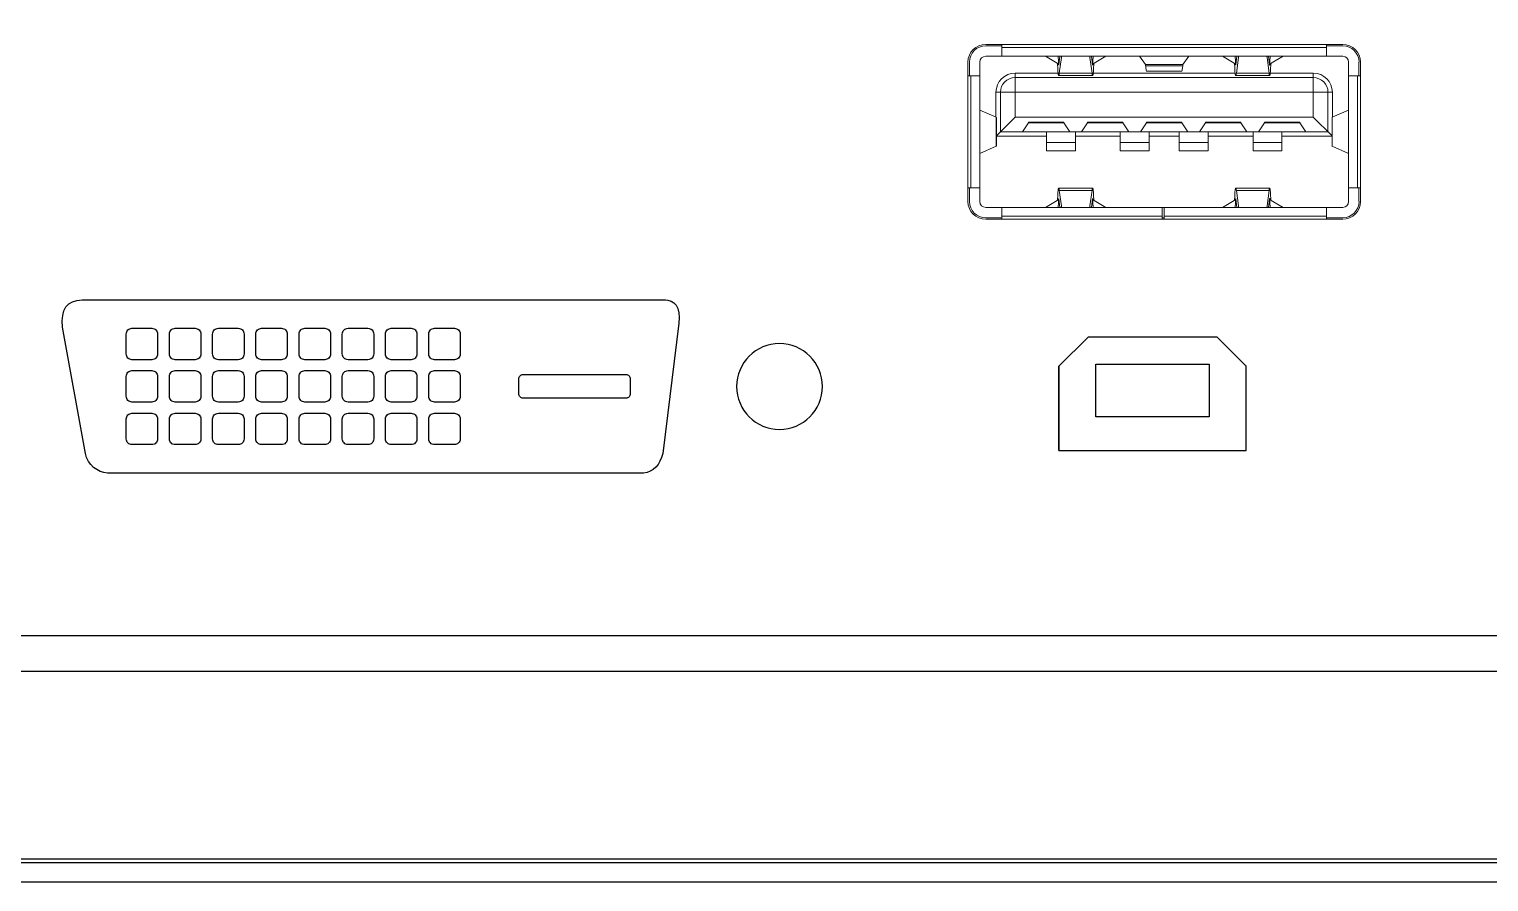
# Model space of a CAD drawing. Header units: millimetres. Extents: x -25459 to 1045457, y -66278 to 462905.
# Drawn here: x 652650.3 to 653123.5, y 34610.1 to 34886.5 of the extents above; entities that cross this region are included whole.
import ezdxf
from ezdxf.enums import TextEntityAlignment as Align

# ---------------------------------------------------------------- set-up
doc = ezdxf.new("R2010")
doc.units = ezdxf.units.MM
doc.layers.add('layer 1', color=7, linetype='Continuous')
doc.styles.add('ISOCPEUR', font='isocpeui.ttf', dxfattribs={"height": 250})

# ---------------------------------------------------------------- blocks, each defined once
blk = doc.blocks.new('*U69')
at = {"color": 0, "linetype": 'ByBlock', "lineweight": -2}
blk.add_line((174.5, 22.225), (625.5, 22.225), dxfattribs=at)
at = {"color": 0, "lineweight": -2, "style": 'ISOCPEUR', "oblique": 15, "flags": 8}
blk.add_attdef('НАИМЕНОВАНИЕ', text='', height=25, dxfattribs=at).set_placement((750, 10.425), align=Align.MIDDLE_LEFT)
blk = doc.blocks.new('SE2600 ОПЕРАТОР PRO')
at = {"lineweight": 0}
for p, q in [((8156.4, 952.9), (7750, 952.9)), ((7768.4, 951.2), (7750, 951.2)), ((7768.4, 939.5), (7768.4, 952.9)), ((8137.9, 949.6), (7768.4, 949.6)), ((8137.9, 939.5), (8137.9, 952.9)), ((8156.4, 951.2), (8137.9, 951.2)), ((7729.8, 932.8), (7729.8, 774.2)), ((7731.5, 932.8), (7731.5, 917.3)), ((7743.2, 774.2), (7743.2, 932.8)), ((7750, 939.5), (8156.4, 939.5)), ((7831.4, 931.6), (7817.9, 939.5)), ((7833.3, 930.6), (7833, 930.6)), ((7833.2, 929.7), (7834.5, 939.5)), ((7836.1, 937.9), (7833.8, 920.1)), ((7836.1, 937.9), (7836.1, 939.5)), ((7868.7, 937.9), (7868.7, 939.5)), ((7868.7, 937.9), (7871, 920.1)), ((7871.6, 929.7), (7870.3, 939.5)), ((7871.8, 930.6), (7871.5, 930.6)), ((7886.9, 939.5), (7873.4, 931.6)), ((7931.9, 930.1), (7925, 939.5)), ((7974.5, 930.1), (7981.3, 939.5)), ((8032.9, 931.6), (8019.4, 939.5)), ((8034.8, 930.6), (8034.5, 930.6)), ((8034.7, 929.7), (8036, 939.5)), ((8037.6, 937.9), (8035.3, 920.1)), ((8037.6, 937.9), (8037.6, 939.5)), ((8070.2, 937.9), (8070.2, 939.5)), ((8070.2, 937.9), (8072.5, 920.1)), ((8073.1, 929.7), (8071.9, 939.5)), ((8073.3, 930.6), (8073, 930.6)), ((8088.4, 939.5), (8074.9, 931.6)), ((8163.1, 774.2), (8163.1, 932.8)), ((8174.8, 917.3), (8174.8, 932.8)), ((8176.5, 774.2), (8176.5, 932.8)), ((7729.8, 917.3), (7743.2, 917.3)), ((7733.2, 917.3), (7733.2, 789.7)), ((7783.5, 920.3), (7832.4, 920.3)), ((7783.5, 870.3), (7783.5, 920.3)), ((7783.5, 915.3), (8122.8, 915.3)), ((7871.7, 917.6), (7833.1, 917.6)), ((7871, 920.1), (7833.8, 920.1)), ((7872.4, 920.3), (8033.9, 920.3)), ((7974.5, 930.1), (7931.9, 930.1)), ((7974.2, 928.7), (7932.1, 928.7)), ((7933.1, 922.7), (7973.2, 922.7)), ((8073.2, 917.6), (8034.6, 917.6)), ((8072.5, 920.1), (8035.3, 920.1)), ((8073.9, 920.3), (8122.8, 920.3)), ((8122.8, 870.3), (8122.8, 920.3)), ((8163.1, 917.3), (8176.5, 917.3)), ((8173.1, 789.7), (8173.1, 917.3)), ((7761.7, 898.5), (8144.6, 898.5)), ((7761.7, 870), (7761.7, 898.5)), ((7766.8, 853.5), (7766.8, 898.5)), ((8139.6, 898.5), (8139.6, 853.5)), ((8144.6, 898.5), (8144.6, 870)), ((7761.9, 870), (7743.2, 878.2)), ((7761.9, 837), (7761.9, 870)), ((7762.1, 848.8), (7783.5, 870.3)), ((7762.1, 869.9), (7762.1, 837.1)), ((8122.8, 870.3), (7783.5, 870.3)), ((7798.7, 864.5), (7839, 864.5)), ((7798.7, 863.6), (7798.7, 864.5)), ((7800.3, 864.5), (7800.3, 863.6)), ((7807.1, 864.5), (7807.1, 863.6)), ((7830.6, 864.5), (7830.6, 863.6)), ((7837.3, 864.5), (7837.3, 863.6)), ((7839, 864.5), (7839, 863.6)), ((7865.8, 864.5), (7906.1, 864.5)), ((7865.8, 863.6), (7865.8, 864.5)), ((7867.5, 864.5), (7867.5, 863.6)), ((7874.2, 864.5), (7874.2, 863.6)), ((7897.7, 864.5), (7897.7, 863.6)), ((7904.5, 864.5), (7904.5, 863.6)), ((7906.1, 864.5), (7906.1, 863.6)), ((7933, 864.5), (7973.3, 864.5)), ((7933, 863.6), (7933, 864.5)), ((7934.7, 864.5), (7934.7, 863.6)), ((7941.4, 864.5), (7941.4, 863.6)), ((7964.9, 864.5), (7964.9, 863.6)), ((7971.6, 864.5), (7971.6, 863.6)), ((7973.3, 864.5), (7973.3, 863.6)), ((8000.2, 864.5), (8040.5, 864.5)), ((8000.2, 863.6), (8000.2, 864.5)), ((8001.9, 864.5), (8001.9, 863.6)), ((8008.6, 864.5), (8008.6, 863.6)), ((8032.1, 864.5), (8032.1, 863.6)), ((8038.8, 864.5), (8038.8, 863.6)), ((8040.5, 864.5), (8040.5, 863.6)), ((8067.4, 864.5), (8107.7, 864.5)), ((8067.4, 863.6), (8067.4, 864.5)), ((8069, 864.5), (8069, 863.6)), ((8075.7, 864.5), (8075.7, 863.6)), ((8099.3, 864.5), (8099.3, 863.6)), ((8106, 864.5), (8106, 863.6)), ((8107.7, 864.5), (8107.7, 863.6)), ((8122.8, 870.3), (8144.3, 848.8)), ((8144.3, 837.1), (8144.3, 869.9)), ((8144.4, 870), (8163.1, 878.2)), ((8144.4, 837), (8144.4, 870)), ((7819.1, 848.5), (7762.1, 848.5)), ((8139.6, 853.5), (7766.8, 853.5)), ((7791.9, 853.5), (7798.7, 863.6)), ((7798.7, 863.6), (7839, 863.6)), ((7819.1, 853.5), (7819.1, 831.7)), ((7839, 863.6), (7845.7, 853.5)), ((7852.1, 831.7), (7852.1, 853.5)), ((7852.1, 848.5), (7903.1, 848.5)), ((7859.1, 853.5), (7865.8, 863.6)), ((7867.5, 863.6), (7865.8, 863.6)), ((7867.5, 863.6), (7904.5, 863.6)), ((7903.1, 853.5), (7903.1, 831.7)), ((7906.1, 863.6), (7904.5, 863.6)), ((7906.1, 863.6), (7912.9, 853.5)), ((7926.3, 853.5), (7933, 863.6)), ((7934.7, 863.6), (7933, 863.6)), ((7934.7, 863.6), (7971.6, 863.6)), ((7936, 831.7), (7936, 853.5)), ((7936, 848.5), (7970.3, 848.5)), ((7970.3, 853.5), (7970.3, 831.7)), ((7973.3, 863.6), (7971.6, 863.6)), ((7973.3, 863.6), (7980, 853.5)), ((7993.5, 853.5), (8000.2, 863.6)), ((8001.9, 863.6), (8000.2, 863.6)), ((8001.9, 863.6), (8038.8, 863.6)), ((8003.2, 831.7), (8003.2, 853.5)), ((8003.2, 848.5), (8054.3, 848.5)), ((8040.5, 863.6), (8038.8, 863.6)), ((8040.5, 863.6), (8047.2, 853.5)), ((8054.3, 853.5), (8054.3, 831.7)), ((8060.6, 853.5), (8067.4, 863.6)), ((8067.4, 863.6), (8107.7, 863.6)), ((8087.2, 831.7), (8087.2, 853.5)), ((8144.3, 848.5), (8087.2, 848.5)), ((8107.7, 863.6), (8114.4, 853.5)), ((7761.9, 837), (7743.2, 828.8)), ((7819.1, 841.5), (7852.1, 841.5)), ((7852.1, 831.7), (7819.1, 831.7)), ((7903.1, 841.5), (7936, 841.5)), ((7936, 831.7), (7903.1, 831.7)), ((7970.3, 841.5), (8003.2, 841.5)), ((8003.2, 831.7), (7970.3, 831.7)), ((8054.3, 841.5), (8087.2, 841.5)), ((8087.2, 831.7), (8054.3, 831.7)), ((8144.4, 837), (8163, 828.8)), ((7729.8, 789.7), (7743.2, 789.7)), ((7731.5, 789.7), (7731.5, 774.2)), ((7833.1, 789.3), (7871.7, 789.3)), ((7871, 786.9), (7833.8, 786.9)), ((7836.1, 769.1), (7833.8, 786.9)), ((7868.7, 769.1), (7871, 786.9)), ((8034.6, 789.3), (8073.2, 789.3)), ((8072.5, 786.9), (8035.3, 786.9)), ((8037.6, 769.1), (8035.3, 786.9)), ((8070.2, 769.1), (8072.5, 786.9)), ((8163.1, 789.7), (8176.5, 789.7)), ((8174.8, 774.2), (8174.8, 789.7)), ((7750, 767.5), (8156.4, 767.5)), ((7768.4, 754.1), (7768.4, 767.5)), ((7831.4, 775.4), (7817.9, 767.5)), ((7833.3, 776.4), (7833, 776.4)), ((7833.2, 777.3), (7834.5, 767.5)), ((7836.1, 769.1), (7836.1, 767.5)), ((7868.7, 769.1), (7868.7, 767.5)), ((7871.6, 777.3), (7870.3, 767.5)), ((7871.8, 776.4), (7871.5, 776.4)), ((7873.4, 775.4), (7886.9, 767.5)), ((7950.8, 754.1), (7950.8, 767.5)), ((7953.2, 754.1), (7953.2, 767.5)), ((8032.9, 775.4), (8019.4, 767.5)), ((8034.8, 776.4), (8034.5, 776.4)), ((8034.7, 777.3), (8036, 767.5)), ((8037.6, 769.1), (8037.6, 767.5)), ((8070.2, 769.1), (8070.2, 767.5)), ((8073.1, 777.3), (8071.9, 767.5)), ((8073.3, 776.4), (8073, 776.4)), ((8074.9, 775.4), (8088.4, 767.5)), ((8137.9, 754.1), (8137.9, 767.5)), ((7750, 755.8), (7768.4, 755.8)), ((7750, 754.1), (8156.4, 754.1)), ((7768.4, 757.4), (7950.8, 757.4)), ((7950.8, 755.8), (7953.2, 755.8)), ((7953.2, 757.4), (8137.9, 757.4)), ((8137.9, 755.8), (8156.4, 755.8))]:
    blk.add_line(p, q, dxfattribs=at)
at = {"color": 7}
for p, q in [((7866.6, 619.9), (7833.3, 586.7)), ((8013.3, 619.9), (7866.6, 619.9)), ((8046.6, 586.7), (8013.3, 619.9)), ((7833.3, 586.7), (7833.3, 490.9)), ((7833.3, 490.9), (7833.3, 586.7)), ((8046.6, 490.9), (8046.6, 586.7)), ((7833.3, 490.9), (8046.6, 490.9)), ((16273.8, 25.6), (722, 25.6)), ((4109.6, 0), (7497.2, 0)), ((7497.2, 0), (10884.8, 0))]:
    blk.add_line(p, q, dxfattribs=at)
for points in [[(11237.7, 1526), (11237.7, 254.5, -0.414214), (11222.7, 239.5), (5591.1, 239.5, -0.414214), (5576.1, 254.5), (5576.1, 1526)], [(11196.8, 1499.6), (11196.8, 294.8, -0.414214), (11181.8, 279.8), (5624, 279.8, -0.414214), (5609, 294.8), (5609, 1499.6)]]:
    blk.add_lwpolyline(points, format="xyb", dxfattribs=at)
at = {"lineweight": -3}
for points in [[(6771.8, 623.4, -0.414214), (6778.3, 629.9), (6800.9, 629.9, -0.414214), (6807.4, 623.4), (6807.4, 600.7, -0.414214), (6800.9, 594.2), (6778.3, 594.2, -0.414214), (6771.8, 600.7)], [(6820.9, 623.4, -0.414214), (6827.4, 629.9), (6850.1, 629.9, -0.414214), (6856.6, 623.4), (6856.6, 600.7, -0.414214), (6850.1, 594.2), (6827.4, 594.2, -0.414214), (6820.9, 600.7)], [(6870.1, 623.4, -0.414214), (6876.6, 629.9), (6899.3, 629.9, -0.414214), (6905.8, 623.4), (6905.8, 600.7, -0.414214), (6899.3, 594.2), (6876.6, 594.2, -0.414214), (6870.1, 600.7)], [(6919.3, 623.4, -0.414214), (6925.8, 629.9), (6948.5, 629.9, -0.414214), (6955, 623.4), (6955, 600.7, -0.414214), (6948.5, 594.2), (6925.8, 594.2, -0.414214), (6919.3, 600.7)], [(6968.5, 623.4, -0.414214), (6975, 629.9), (6997.7, 629.9, -0.414214), (7004.2, 623.4), (7004.2, 600.7, -0.414214), (6997.7, 594.2), (6975, 594.2, -0.414214), (6968.5, 600.7)], [(7017.7, 623.4, -0.414214), (7024.2, 629.9), (7046.9, 629.9, -0.414214), (7053.4, 623.4), (7053.4, 600.7, -0.414214), (7046.9, 594.2), (7024.2, 594.2, -0.414214), (7017.7, 600.7)], [(7066.9, 623.4, -0.414214), (7073.4, 629.9), (7096.1, 629.9, -0.414214), (7102.6, 623.4), (7102.6, 600.7, -0.414214), (7096.1, 594.2), (7073.4, 594.2, -0.414214), (7066.9, 600.7)], [(7116.1, 623.4, -0.414214), (7122.6, 629.9), (7145.3, 629.9, -0.414214), (7151.8, 623.4), (7151.8, 600.7, -0.414214), (7145.3, 594.2), (7122.6, 594.2, -0.414214), (7116.1, 600.7)], [(6771.8, 575.2, -0.414214), (6778.3, 581.7), (6800.9, 581.7, -0.414214), (6807.4, 575.2), (6807.4, 552.5, -0.414214), (6800.9, 546), (6778.3, 546, -0.414214), (6771.8, 552.5)], [(6820.9, 575.2, -0.414214), (6827.4, 581.7), (6850.1, 581.7, -0.414214), (6856.6, 575.2), (6856.6, 552.5, -0.414214), (6850.1, 546), (6827.4, 546, -0.414214), (6820.9, 552.5)], [(6870.1, 575.2, -0.414214), (6876.6, 581.7), (6899.3, 581.7, -0.414214), (6905.8, 575.2), (6905.8, 552.5, -0.414214), (6899.3, 546), (6876.6, 546, -0.414214), (6870.1, 552.5)], [(6919.3, 575.2, -0.414214), (6925.8, 581.7), (6948.5, 581.7, -0.414214), (6955, 575.2), (6955, 552.5, -0.414214), (6948.5, 546), (6925.8, 546, -0.414214), (6919.3, 552.5)], [(6968.5, 575.2, -0.414214), (6975, 581.7), (6997.7, 581.7, -0.414214), (7004.2, 575.2), (7004.2, 552.5, -0.414214), (6997.7, 546), (6975, 546, -0.414214), (6968.5, 552.5)], [(7017.7, 575.2, -0.414214), (7024.2, 581.7), (7046.9, 581.7, -0.414214), (7053.4, 575.2), (7053.4, 552.5, -0.414214), (7046.9, 546), (7024.2, 546, -0.414214), (7017.7, 552.5)], [(7066.9, 575.2, -0.414214), (7073.4, 581.7), (7096.1, 581.7, -0.414214), (7102.6, 575.2), (7102.6, 552.5, -0.414214), (7096.1, 546), (7073.4, 546, -0.414214), (7066.9, 552.5)], [(7116.1, 575.2, -0.414214), (7122.6, 581.7), (7145.3, 581.7, -0.414214), (7151.8, 575.2), (7151.8, 552.5, -0.414214), (7145.3, 546), (7122.6, 546, -0.414214), (7116.1, 552.5)], [(7218.5, 572.3, -0.414214), (7223.5, 577.3), (7340.5, 577.3, -0.414214), (7345.5, 572.3), (7345.5, 555.4, -0.414214), (7340.5, 550.4), (7223.5, 550.4, -0.414214), (7218.5, 555.4)], [(6771.8, 526.7, -0.414214), (6778.3, 533.2), (6800.9, 533.2, -0.414214), (6807.4, 526.7), (6807.4, 504, -0.414214), (6800.9, 497.5), (6778.3, 497.5, -0.414214), (6771.8, 504)], [(6820.9, 526.7, -0.414214), (6827.4, 533.2), (6850.1, 533.2, -0.414214), (6856.6, 526.7), (6856.6, 504, -0.414214), (6850.1, 497.5), (6827.4, 497.5, -0.414214), (6820.9, 504)], [(6870.1, 526.7, -0.414214), (6876.6, 533.2), (6899.3, 533.2, -0.414214), (6905.8, 526.7), (6905.8, 504, -0.414214), (6899.3, 497.5), (6876.6, 497.5, -0.414214), (6870.1, 504)], [(6919.3, 526.7, -0.414214), (6925.8, 533.2), (6948.5, 533.2, -0.414214), (6955, 526.7), (6955, 504, -0.414214), (6948.5, 497.5), (6925.8, 497.5, -0.414214), (6919.3, 504)], [(6968.5, 526.7, -0.414214), (6975, 533.2), (6997.7, 533.2, -0.414214), (7004.2, 526.7), (7004.2, 504, -0.414214), (6997.7, 497.5), (6975, 497.5, -0.414214), (6968.5, 504)], [(7017.7, 526.7, -0.414214), (7024.2, 533.2), (7046.9, 533.2, -0.414214), (7053.4, 526.7), (7053.4, 504, -0.414214), (7046.9, 497.5), (7024.2, 497.5, -0.414214), (7017.7, 504)], [(7066.9, 526.7, -0.414214), (7073.4, 533.2), (7096.1, 533.2, -0.414214), (7102.6, 526.7), (7102.6, 504, -0.414214), (7096.1, 497.5), (7073.4, 497.5, -0.414214), (7066.9, 504)], [(7116.1, 526.7, -0.414214), (7122.6, 533.2), (7145.3, 533.2, -0.414214), (7151.8, 526.7), (7151.8, 504, -0.414214), (7145.3, 497.5), (7122.6, 497.5, -0.414214), (7116.1, 504)]]:
    blk.add_lwpolyline(points, format="xyb", close=True, dxfattribs=at)
at = {"color": 7}
blk.add_lwpolyline([(7875.4, 589.2), (8004.5, 589.2), (8004.5, 529.1), (7875.4, 529.1)], close=True, dxfattribs=at)
at = {"lineweight": 0}
for centre, radius, start, end in [((7750, 932.8), 20.2, 90, 180), ((7750, 932.8), 18.5, 90, 180), ((8156.4, 932.8), 20.2, 0, 90), ((8156.4, 932.8), 18.5, 0, 90), ((7750, 932.8), 6.72, 90, 180), ((8156.4, 932.8), 6.72, 0, 90), ((7783.5, 898.5), 21.8, 90, 180), ((7783.5, 898.5), 16.8, 90, 180), ((8122.8, 898.5), 21.8, 0, 90), ((8122.8, 898.5), 16.8, 0, 90), ((7750, 774.2), 20.2, 180, 270), ((7750, 774.2), 18.5, 180, 270), ((7750, 774.2), 6.72, 180, 270), ((8156.4, 774.2), 20.2, 270, 0), ((8156.4, 774.2), 18.5, 270, 0), ((8156.4, 774.2), 6.72, 270, 0)]:
    blk.add_arc(centre, radius, start, end, dxfattribs=at)
for centre, major_axis, ratio, start_param, end_param in [((7831.4, 924.9), (0, 18.5), 0.089794, -1.258252, -0.65956), ((7846.1, 937.3), (10.1, 0), 0.700208, 2.821293, 3.052039), ((7858.7, 937.3), (10.1, 0), 0.700208, 0.089554, 0.3203), ((7873.4, 924.9), (0, 18.5), 0.089794, 0.659644, 1.258252), ((8032.9, 924.9), (0, 18.5), 0.089794, -1.258252, -0.65956), ((8047.7, 937.3), (10.1, 0), 0.700208, 2.821292, 3.052039), ((8060.2, 937.3), (10.1, 0), 0.700208, 0.089554, 0.3203), ((8074.9, 924.9), (0, 18.5), 0.089794, 0.659644, 1.258252), ((7931.8, 926.8), (0, 3.36), 0.089794, -0.982382, -0.122173), ((7933.1, 936.1), (0, 13.4), 0.089794, -4.123975, -3.14159), ((7973.2, 936.1), (0, 13.4), 0.089794, -3.141596, -2.15921), ((7974.5, 926.8), (0, 3.36), 0.089794, 0.122173, 0.982382), ((7748.6, 869.9), (13.4, 0), 0.061704, 0, 0.139626), ((8157.7, 869.9), (13.4, 0), 0.061704, 3.001966, 3.14159), ((7748.6, 837.1), (13.4, 0), 0.061704, -0.139626, -0.000003), ((8157.7, 837.1), (13.4, 0), 0.061704, 3.141592, 3.281219), ((7831.4, 782.1), (0, 18.5), 0.089794, -2.481949, -1.883341), ((7846.1, 769.7), (10.1, 0), 0.700208, -3.052039, -2.821296), ((7858.7, 769.7), (10.1, 0), 0.700208, -0.3203, -0.089554), ((7873.4, 782.1), (0, 18.5), 0.089794, -4.399845, -3.801153), ((8032.9, 782.1), (0, 18.5), 0.089794, -2.481949, -1.883341), ((8047.7, 769.7), (10.1, 0), 0.700208, -3.052039, -2.821292), ((8060.2, 769.7), (10.1, 0), 0.700208, -0.3203, -0.089554), ((8074.9, 782.1), (0, 18.5), 0.089794, -4.399845, -3.801153)]:
    blk.add_ellipse(centre, major_axis=major_axis, ratio=ratio, start_param=start_param, end_param=end_param, dxfattribs=at)
for points, knots in [([(7831.4, 931.6), (7831.5, 931.6), (7831.5, 931.4), (7831.7, 931), (7831.8, 930.1), (7831.9, 928.6), (7832, 927.6), (7832, 927)], [0, 0, 0, 0, 0.033333, 0.09511, 0.304824, 0.615395, 1, 1, 1, 1]), ([(7833.1, 929.4), (7833.1, 929.4), (7833.1, 929.6), (7833, 929.8), (7833, 930.1), (7833, 930.4), (7833, 930.6)], [0, 0, 0, 0, 0.079939, 0.285169, 0.602461, 1, 1, 1, 1]), ([(7871.7, 929.4), (7871.7, 929.4), (7871.7, 929.6), (7871.8, 929.8), (7871.8, 930.1), (7871.8, 930.4), (7871.8, 930.6)], [0, 0, 0, 0, 0.087457, 0.285994, 0.600114, 1, 1, 1, 1]), ([(7873.4, 931.6), (7873.2, 931.5), (7873.2, 931), (7873, 930.1), (7872.9, 928.6), (7872.8, 927.6), (7872.8, 927)], [0, 0, 0, 0, 0.094086, 0.304134, 0.615121, 1, 1, 1, 1]), ([(8032.9, 931.6), (8033, 931.6), (8033.1, 931.4), (8033.2, 931), (8033.3, 930.1), (8033.4, 928.6), (8033.5, 927.6), (8033.5, 927)], [0, 0, 0, 0, 0.033333, 0.09511, 0.304824, 0.615395, 1, 1, 1, 1]), ([(8034.6, 929.4), (8034.6, 929.4), (8034.6, 929.6), (8034.5, 929.8), (8034.5, 930.1), (8034.5, 930.4), (8034.5, 930.6)], [0, 0, 0, 0, 0.079939, 0.285169, 0.602461, 1, 1, 1, 1]), ([(8073.2, 929.4), (8073.2, 929.4), (8073.3, 929.6), (8073.3, 929.8), (8073.3, 930.1), (8073.3, 930.4), (8073.3, 930.6)], [0, 0, 0, 0, 0.087457, 0.285994, 0.600114, 1, 1, 1, 1]), ([(8074.9, 931.6), (8074.8, 931.5), (8074.7, 931), (8074.5, 930.1), (8074.4, 928.6), (8074.4, 927.6), (8074.3, 927)], [0, 0, 0, 0, 0.094086, 0.304134, 0.615121, 1, 1, 1, 1]), ([(7833.1, 917.7), (7833, 917.7), (7832.9, 917.9), (7832.7, 918.4), (7832.5, 919.2), (7832.3, 920.8), (7832.1, 923.5), (7832, 925.7), (7832, 927)], [0, 0, 0, 0, 0.026066, 0.081228, 0.168713, 0.287009, 0.60232, 1, 1, 1, 1]), ([(7833.2, 929.7), (7833.2, 929.6), (7833.2, 929.6), (7833.2, 929.4), (7833.1, 929.4)], [0, 0, 0, 0, 0.716984, 1, 1, 1, 1]), ([(7833.8, 920.1), (7833.7, 919.5), (7833.6, 918.7), (7833.4, 917.9), (7833.2, 917.7), (7833.1, 917.7)], [0, 0, 0, 0, 0.71611, 0.907011, 1, 1, 1, 1]), ([(7871, 920.1), (7871.1, 919.5), (7871.2, 918.7), (7871.4, 917.9), (7871.6, 917.6), (7871.7, 917.6)], [0, 0, 0, 0, 0.713212, 0.906589, 1, 1, 1, 1]), ([(7871.6, 929.7), (7871.6, 929.6), (7871.6, 929.6), (7871.6, 929.4), (7871.7, 929.4)], [0, 0, 0, 0, 0.729236, 1, 1, 1, 1]), ([(7871.7, 917.6), (7871.8, 917.6), (7871.9, 917.9), (7872.1, 918.4), (7872.3, 919.2), (7872.5, 920.8), (7872.7, 923.5), (7872.8, 925.7), (7872.8, 927)], [0, 0, 0, 0, 0.026485, 0.081975, 0.169176, 0.286899, 0.602659, 1, 1, 1, 1]), ([(8034.6, 917.7), (8034.6, 917.7), (8034.4, 917.9), (8034.2, 918.4), (8034.1, 919.2), (8033.8, 920.8), (8033.6, 923.5), (8033.5, 925.7), (8033.5, 927)], [0, 0, 0, 0, 0.026066, 0.081228, 0.168713, 0.287009, 0.60232, 1, 1, 1, 1]), ([(8034.7, 929.7), (8034.7, 929.6), (8034.7, 929.6), (8034.7, 929.4), (8034.6, 929.4)], [0, 0, 0, 0, 0.716984, 1, 1, 1, 1]), ([(8035.3, 920.1), (8035.3, 919.5), (8035.1, 918.7), (8034.9, 917.9), (8034.7, 917.7), (8034.6, 917.7)], [0, 0, 0, 0, 0.71611, 0.907011, 1, 1, 1, 1]), ([(8072.5, 920.1), (8072.6, 919.5), (8072.7, 918.7), (8072.9, 917.9), (8073.1, 917.6), (8073.2, 917.6)], [0, 0, 0, 0, 0.713212, 0.906589, 1, 1, 1, 1]), ([(8073.1, 929.7), (8073.1, 929.6), (8073.1, 929.6), (8073.2, 929.4), (8073.2, 929.4)], [0, 0, 0, 0, 0.729236, 1, 1, 1, 1]), ([(8073.2, 917.6), (8073.3, 917.6), (8073.5, 917.9), (8073.6, 918.4), (8073.8, 919.2), (8074, 920.8), (8074.2, 923.5), (8074.3, 925.7), (8074.3, 927)], [0, 0, 0, 0, 0.026485, 0.081975, 0.169176, 0.286899, 0.602659, 1, 1, 1, 1]), ([(7833.1, 789.3), (7833, 789.3), (7832.9, 789.1), (7832.7, 788.6), (7832.5, 787.8), (7832.3, 786.2), (7832.1, 783.5), (7832, 781.3), (7832, 780)], [0, 0, 0, 0, 0.026485, 0.081975, 0.169176, 0.286899, 0.602659, 1, 1, 1, 1]), ([(7833.8, 786.9), (7833.7, 787.5), (7833.6, 788.3), (7833.4, 789.1), (7833.2, 789.3), (7833.1, 789.3)], [0, 0, 0, 0, 0.713212, 0.906589, 1, 1, 1, 1]), ([(7871, 786.9), (7871.1, 787.5), (7871.2, 788.3), (7871.4, 789.1), (7871.6, 789.3), (7871.7, 789.3)], [0, 0, 0, 0, 0.71611, 0.907011, 1, 1, 1, 1]), ([(7871.7, 789.3), (7871.8, 789.3), (7871.9, 789.1), (7872.1, 788.6), (7872.3, 787.8), (7872.5, 786.2), (7872.7, 783.5), (7872.8, 781.3), (7872.8, 780)], [0, 0, 0, 0, 0.026066, 0.081228, 0.168713, 0.287009, 0.60232, 1, 1, 1, 1]), ([(8034.6, 789.3), (8034.6, 789.3), (8034.4, 789.1), (8034.2, 788.6), (8034.1, 787.8), (8033.8, 786.2), (8033.6, 783.5), (8033.5, 781.3), (8033.5, 780)], [0, 0, 0, 0, 0.026485, 0.081975, 0.169176, 0.286899, 0.602659, 1, 1, 1, 1]), ([(8035.3, 786.9), (8035.3, 787.5), (8035.1, 788.3), (8034.9, 789.1), (8034.7, 789.3), (8034.6, 789.3)], [0, 0, 0, 0, 0.713212, 0.906589, 1, 1, 1, 1]), ([(8072.5, 786.9), (8072.6, 787.5), (8072.7, 788.3), (8072.9, 789.1), (8073.1, 789.3), (8073.2, 789.3)], [0, 0, 0, 0, 0.71611, 0.907011, 1, 1, 1, 1]), ([(8073.2, 789.3), (8073.3, 789.3), (8073.5, 789.1), (8073.6, 788.6), (8073.8, 787.8), (8074, 786.2), (8074.2, 783.5), (8074.3, 781.3), (8074.3, 780)], [0, 0, 0, 0, 0.026066, 0.081228, 0.168713, 0.287009, 0.60232, 1, 1, 1, 1]), ([(7831.4, 775.4), (7831.6, 775.5), (7831.6, 776), (7831.8, 776.9), (7831.9, 778.4), (7832, 779.4), (7832, 780)], [0, 0, 0, 0, 0.094086, 0.304134, 0.615121, 1, 1, 1, 1]), ([(7833.1, 777.6), (7833.1, 777.6), (7833.1, 777.4), (7833, 777.2), (7833, 776.9), (7833, 776.6), (7833, 776.4)], [0, 0, 0, 0, 0.087457, 0.285994, 0.600114, 1, 1, 1, 1]), ([(7833.2, 777.3), (7833.2, 777.4), (7833.2, 777.4), (7833.1, 777.6), (7833.1, 777.6)], [0, 0, 0, 0, 0.729236, 1, 1, 1, 1]), ([(7871.6, 777.3), (7871.6, 777.4), (7871.6, 777.4), (7871.6, 777.6), (7871.7, 777.6)], [0, 0, 0, 0, 0.716984, 1, 1, 1, 1]), ([(7871.7, 777.6), (7871.7, 777.6), (7871.7, 777.4), (7871.8, 777.2), (7871.8, 776.9), (7871.8, 776.6), (7871.8, 776.4)], [0, 0, 0, 0, 0.079939, 0.285169, 0.602461, 1, 1, 1, 1]), ([(7873.4, 775.4), (7873.3, 775.4), (7873.3, 775.6), (7873.1, 776), (7873, 776.9), (7872.9, 778.3), (7872.8, 779.4), (7872.8, 780)], [0, 0, 0, 0, 0.033333, 0.09511, 0.304824, 0.615395, 1, 1, 1, 1]), ([(8032.9, 775.4), (8033.1, 775.5), (8033.2, 776), (8033.3, 776.9), (8033.4, 778.4), (8033.5, 779.4), (8033.5, 780)], [0, 0, 0, 0, 0.094086, 0.304134, 0.615121, 1, 1, 1, 1]), ([(8034.6, 777.6), (8034.6, 777.6), (8034.6, 777.4), (8034.5, 777.2), (8034.5, 776.9), (8034.5, 776.6), (8034.5, 776.4)], [0, 0, 0, 0, 0.087457, 0.285994, 0.600114, 1, 1, 1, 1]), ([(8034.7, 777.3), (8034.7, 777.4), (8034.7, 777.4), (8034.7, 777.6), (8034.6, 777.6)], [0, 0, 0, 0, 0.729236, 1, 1, 1, 1]), ([(8073.1, 777.3), (8073.1, 777.4), (8073.1, 777.4), (8073.2, 777.6), (8073.2, 777.6)], [0, 0, 0, 0, 0.716984, 1, 1, 1, 1]), ([(8073.2, 777.6), (8073.2, 777.6), (8073.3, 777.4), (8073.3, 777.2), (8073.3, 776.9), (8073.3, 776.6), (8073.3, 776.4)], [0, 0, 0, 0, 0.079939, 0.285169, 0.602461, 1, 1, 1, 1]), ([(8074.9, 775.4), (8074.8, 775.4), (8074.8, 775.6), (8074.6, 776), (8074.5, 776.9), (8074.4, 778.3), (8074.4, 779.4), (8074.3, 780)], [0, 0, 0, 0, 0.033333, 0.09511, 0.304824, 0.615395, 1, 1, 1, 1])]:
    blk.add_open_spline(points, degree=3, knots=knots, dxfattribs=at)
at = {"layer": 'layer 1', "color": 7, "lineweight": 25}
for points, knots in [([(7344.1, 464.9), (7333.8, 464.9), (7326.4, 464.9), (7326.4, 464.9), (7326.4, 464.9), (7326.4, 464.9), (7192.2, 464.9), (7192.2, 464.9), (7192.2, 464.9), (7192.2, 464.9), (7069.8, 464.9), (7069.8, 464.9), (7069.8, 464.9), (7069.8, 464.9), (7007, 464.9), (7007, 464.9), (7007, 464.9), (7007, 464.9), (6750.5, 464.9), (6750.5, 464.9), (6750.5, 464.9), (6738.9, 466.3), (6727.9, 473.8), (6725.2, 487.6), (6725.2, 487.6), (6725.2, 487.6), (6699.2, 631.2), (6699.2, 631.2), (6699.2, 631.2), (6697.1, 651.4), (6704.4, 661.9), (6721.6, 662.3)], [0.6540044, 0.6540044, 0.6540044, 0.6540044, 0.6666667, 0.6666667, 0.6666667, 0.6666667, 0.7083333, 0.7083333, 0.7083333, 0.7083333, 0.75, 0.75, 0.75, 0.75, 0.7916667, 0.7916667, 0.7916667, 0.7916667, 0.8333333, 0.8333333, 0.8333333, 0.8333333, 0.875, 0.875, 0.875, 0.875, 0.9166667, 0.9166667, 0.9166667, 0.9166667, 1, 1, 1, 1]), ([(6721.6, 662.3), (6721.6, 662.3), (6978.2, 662.3), (6978.2, 662.3), (6978.2, 662.3), (6978.2, 662.3), (7092.8, 662.3), (7092.8, 662.3), (7092.8, 662.3), (7093.6, 662.3), (7094.3, 662.3), (7095.1, 662.3), (7095.1, 662.3), (7095.1, 662.3), (7163.3, 662.3), (7163.3, 662.3), (7163.3, 662.3), (7163.3, 662.3), (7349.4, 662.3), (7349.4, 662.3), (7349.4, 662.3), (7350.1, 662.3), (7350.9, 662.3), (7351.6, 662.3), (7351.6, 662.3), (7351.6, 662.3), (7377.9, 662.3), (7377.9, 662.3), (7377.9, 662.3), (7377.9, 662.3), (7380.8, 662.3), (7385.7, 662.3)], [0, 0, 0, 0, 0.0416667, 0.0416667, 0.0416667, 0.0416667, 0.0833333, 0.0833333, 0.0833333, 0.0833333, 0.125, 0.125, 0.125, 0.125, 0.1666667, 0.1666667, 0.1666667, 0.1666667, 0.2083333, 0.2083333, 0.2083333, 0.2083333, 0.25, 0.25, 0.25, 0.25, 0.2916667, 0.2916667, 0.2916667, 0.2916667, 0.2972705, 0.2972705, 0.2972705, 0.2972705]), ([(7068.9, 662.3), (7113.7, 662.3), (7168.7, 662.3), (7168.7, 662.3), (7168.7, 662.3), (7169.5, 662.3), (7170.3, 662.3), (7171, 662.3), (7171, 662.3), (7171, 662.3), (7383.4, 662.3), (7383.4, 662.3), (7383.4, 662.3), (7396.6, 662.8), (7402.6, 654.2), (7400.9, 635.6), (7400.9, 635.6), (7400.9, 635.6), (7382.5, 487.6), (7382.5, 487.6), (7382.5, 487.6), (7379.1, 474.4), (7371.9, 466.6), (7360.4, 464.9), (7360.4, 464.9), (7360.4, 464.9), (7145.8, 464.9), (7145.8, 464.9), (7145.8, 464.9), (7145.8, 464.9), (7099.9, 464.9), (7068.9, 464.9)], [0.3086228, 0.3086228, 0.3086228, 0.3086228, 0.3333333, 0.3333333, 0.3333333, 0.3333333, 0.375, 0.375, 0.375, 0.375, 0.4166667, 0.4166667, 0.4166667, 0.4166667, 0.4583333, 0.4583333, 0.4583333, 0.4583333, 0.5, 0.5, 0.5, 0.5, 0.5416667, 0.5416667, 0.5416667, 0.5416667, 0.5833333, 0.5833333, 0.5833333, 0.5833333, 0.6109087, 0.6109087, 0.6109087, 0.6109087]), ([(7515.3, 612.5), (7542.3, 612.5), (7564.2, 590.6), (7564.2, 563.6), (7564.2, 563.6), (7564.2, 536.6), (7542.3, 514.8), (7515.3, 514.8), (7515.3, 514.8), (7488.4, 514.8), (7466.5, 536.6), (7466.5, 563.6), (7466.5, 563.6), (7466.5, 590.6), (7488.4, 612.5), (7515.3, 612.5)], [0, 0, 0, 0, 0.2, 0.2, 0.2, 0.2, 0.4, 0.4, 0.4, 0.4, 0.6, 0.6, 0.6, 0.6, 1, 1, 1, 1])]:
    blk.add_open_spline(points, degree=3, knots=knots, dxfattribs=at)

msp = doc.modelspace()

# ---------------------------------------------------------------- block references
at = {"color": 252, "lineweight": 0, "xscale": 0.28485, "yscale": 0.28485, "zscale": 0.28485}
msp.add_blockref('SE2600 ОПЕРАТОР PRO', (650752.791, 34610.144), dxfattribs=at)
at = {"xscale": 10, "yscale": 10, "zscale": 10}
msp.add_blockref('*U69', (649180.62, 34394.183), dxfattribs=at)

doc.saveas('drawing.dxf')
